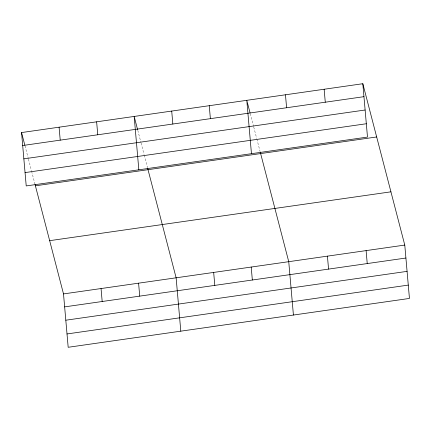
<?xml version="1.0" encoding="UTF-8"?>
<svg xmlns="http://www.w3.org/2000/svg" width="431" height="431" viewBox="0 0 431 431"><rect width="100%" height="100%" fill="white"/><g stroke="black" fill="none" stroke-linecap="round" stroke-linejoin="round"><path stroke-width="0.32" stroke-dasharray="2.15 1.62" d="M250.249 113.639L253.547 126.315M253.714 126.951L256.682 138.356M256.844 138.992L260.141 151.669M137.796 130.388L140.926 142.435M141.093 143.065L144.062 154.476M144.223 155.112L147.521 167.788M25.014 145.877L28.306 158.554M28.473 159.184L31.441 170.595M31.603 171.231L34.9 183.908"/><path stroke-width="0.65" d="M362.821 83.716L367.492 137.08L26.221 185.928L21.55 132.565L362.821 83.716L404.779 245.072L409.45 298.435L68.179 347.284L63.508 293.92L35.067 184.543M22.681 145.522L363.953 96.673M23.85 158.856L365.122 110.007M25.052 172.594L366.323 123.745M35.396 185.809L376.667 136.966M49.662 240.67L390.933 191.827M63.508 293.92L404.779 245.072M64.645 306.877L405.916 258.029M65.808 320.211L407.079 271.363M67.01 333.95L408.281 285.101M250.088 113.003L246.791 100.326L251.456 153.689M260.308 152.305L288.748 261.682L293.419 315.045M137.629 129.758L134.17 116.445L138.836 169.809M147.688 168.424L176.128 277.801L180.799 331.164M21.55 132.565L24.847 145.242M366.102 250.61L367.239 263.567M324.144 89.255L325.276 102.212M327.425 256.143L328.562 269.1M285.467 94.788L286.599 107.745M251.208 267.053L252.345 280.01M209.25 105.697L210.382 118.654M213.668 272.43L214.805 285.381M171.71 111.069L172.842 124.026M138.588 283.172L139.725 296.129M96.63 121.817L97.762 134.774M101.048 288.549L102.185 301.501M59.09 127.188L60.221 140.145"/></g></svg>
